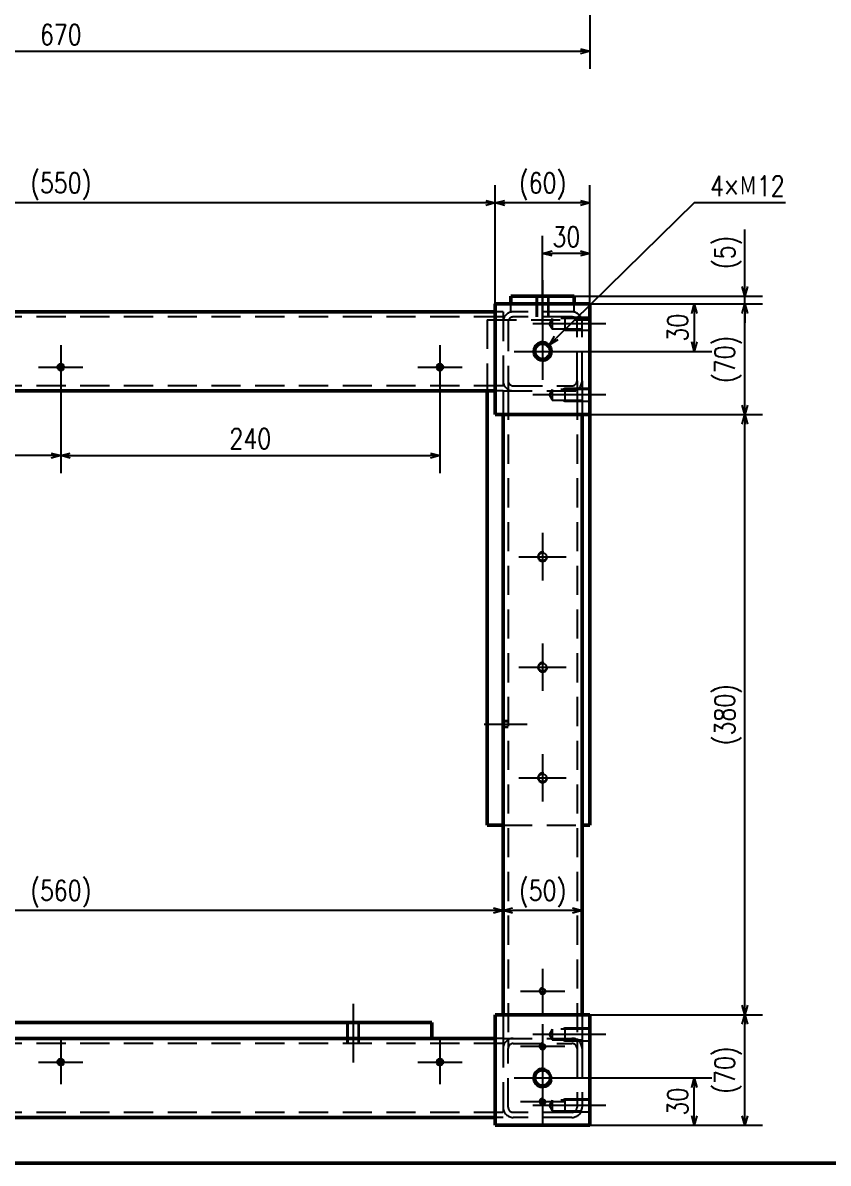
# Model space of a CAD drawing. Header units: millimetres. Extents: x -1556 to 1738, y -901 to 1368.
# Drawn here: x 311 to 821, y -864 to -142 of the extents above; entities that cross this region are included whole.
import ezdxf

# ---------------------------------------------------------------- set-up
doc = ezdxf.new("R2010")
doc.units = ezdxf.units.MM
doc.header["$LTSCALE"] = 1.453415
doc.linetypes.add('CENTER', pattern=[50.8, 31.75, -6.35, 6.35, -6.35])
doc.linetypes.add('DASHED', pattern=[19.05, 12.7, -6.35])
doc.layers.add('※200以降使用不可', color=7, linetype='Continuous')
doc.layers.add('設計用（構成部品類）', color=7, linetype='Continuous')
doc.styles.get("Standard").update_dxf_attribs({"font": 'txt', "bigfont": 'extfont2'})
doc.dimstyles.get("Standard").update_dxf_attribs({"dimtxt": 2.5, "dimasz": 2.5, "dimexe": 1.25, "dimexo": 0.625, "dimtad": 1, "dimzin": 0, "dimdsep": 46, "dimtxsty": 'Standard', "dimcen": 2.5, "dimadec": 0, "dimazin": 0, "dimtfac": 0.75, "dimtmove": 0, "dimatfit": 3, "dimfxl": 1, "dimarcsym": 0})

# ---------------------------------------------------------------- blocks, each defined once
blk = doc.blocks.new('_OPEN30')
at = {"color": 0, "linetype": 'ByBlock', "lineweight": -2}
for p, q in [((-1, 0.267949), (0, 0)), ((0, 0), (-1, -0.267949)), ((0, 0), (-1, 0))]:
    blk.add_line(p, q, dxfattribs=at)
blk = doc.blocks.new('*D230')
at = {"layer": 'Defpoints', "color": 0}
for p in [(0, 0), (670, 0), (670, -160)]:
    blk.add_point(p, dxfattribs=at)
at = {"layer": '設計用（構成部品類）', "color": 0, "linetype": 'Continuous', "lineweight": 25}
for p, q in [((0, 0), (0, -171.2)), ((670, 0), (670, -171.2)), ((6, -160), (664, -160))]:
    blk.add_line(p, q, dxfattribs=at)
at = {"layer": '設計用（構成部品類）', "color": 0, "lineweight": 25, "xscale": 6, "yscale": 6, "zscale": 6, "rotation": 180}
blk.add_blockref('_OPEN30', (0, -160), dxfattribs=at)
at = {"layer": '設計用（構成部品類）', "color": 0, "lineweight": 25, "xscale": 6, "yscale": 6, "zscale": 6}
blk.add_blockref('_OPEN30', (670, -160), dxfattribs=at)
at = {"layer": '設計用（構成部品類）', "color": 0, "lineweight": 50, "insert": (335, -149.47), "char_height": 12.8, "attachment_point": 5}
blk.add_mtext('\\W0.800000;670', dxfattribs=at)
blk = doc.blocks.new('*D333')
at = {"layer": 'Defpoints', "color": 0}
for p in [(610, -256), (610, -320), (670, -320)]:
    blk.add_point(p, dxfattribs=at)
at = {"layer": '設計用（構成部品類）', "color": 0, "linetype": 'Continuous', "lineweight": 25}
for p, q in [((610, -320), (610, -244.8)), ((670, -320), (670, -244.8)), ((664, -256), (616, -256))]:
    blk.add_line(p, q, dxfattribs=at)
at = {"layer": '設計用（構成部品類）', "color": 0, "lineweight": 25, "xscale": 6, "yscale": 6, "zscale": 6, "rotation": 180}
blk.add_blockref('_OPEN30', (610, -256), dxfattribs=at)
at = {"layer": '設計用（構成部品類）', "color": 0, "lineweight": 25, "xscale": 6, "yscale": 6, "zscale": 6}
blk.add_blockref('_OPEN30', (670, -256), dxfattribs=at)
at = {"layer": '設計用（構成部品類）', "color": 0, "lineweight": 50, "insert": (640, -245.47), "char_height": 12.8, "attachment_point": 5}
blk.add_mtext('\\W0.800000;(60)', dxfattribs=at)
blk = doc.blocks.new('*D334')
at = {"layer": 'Defpoints', "color": 0}
for p in [(60, -256), (60, -320), (610, -320)]:
    blk.add_point(p, dxfattribs=at)
at = {"layer": '設計用（構成部品類）', "color": 0, "linetype": 'Continuous', "lineweight": 25}
for p, q in [((60, -320), (60, -244.8)), ((610, -320), (610, -244.8)), ((604, -256), (66, -256))]:
    blk.add_line(p, q, dxfattribs=at)
at = {"layer": '設計用（構成部品類）', "color": 0, "lineweight": 25, "xscale": 6, "yscale": 6, "zscale": 6}
for p, rotation in [((60, -256), 180), ((610, -256), 360)]:
    blk.add_blockref('_OPEN30', p, dxfattribs=dict(at, rotation=rotation))
at = {"layer": '設計用（構成部品類）', "color": 0, "lineweight": 50, "insert": (335, -245.47), "char_height": 12.8, "attachment_point": 5}
blk.add_mtext('\\W0.800000;(550)', dxfattribs=at)
blk = doc.blocks.new('*D337')
at = {"layer": 'Defpoints', "color": 0}
for p in [(640, -288), (670, -320), (640, -332)]:
    blk.add_point(p, dxfattribs=at)
at = {"layer": '設計用（構成部品類）', "color": 0, "linetype": 'Continuous', "lineweight": 25}
for p, q in [((640, -332), (640, -276.8)), ((670, -320), (670, -276.8)), ((664, -288), (646, -288))]:
    blk.add_line(p, q, dxfattribs=at)
at = {"layer": '設計用（構成部品類）', "color": 0, "lineweight": 25, "xscale": 6, "yscale": 6, "zscale": 6, "rotation": 180}
blk.add_blockref('_OPEN30', (640, -288), dxfattribs=at)
at = {"layer": '設計用（構成部品類）', "color": 0, "lineweight": 25, "xscale": 6, "yscale": 6, "zscale": 6}
blk.add_blockref('_OPEN30', (670, -288), dxfattribs=at)
at = {"layer": '設計用（構成部品類）', "color": 0, "lineweight": 50, "insert": (655, -277.47), "char_height": 12.8, "attachment_point": 5}
blk.add_mtext('\\W0.800000;30', dxfattribs=at)
blk = doc.blocks.new('*D338')
at = {"layer": 'Defpoints', "color": 0}
for p in [(670, -320), (768, -320), (670, -390)]:
    blk.add_point(p, dxfattribs=at)
at = {"layer": '設計用（構成部品類）', "color": 0, "linetype": 'Continuous', "lineweight": 25}
for p, q in [((670, -320), (779.2, -320)), ((768, -384), (768, -326)), ((670, -390), (779.2, -390))]:
    blk.add_line(p, q, dxfattribs=at)
at = {"layer": '設計用（構成部品類）', "color": 0, "lineweight": 25, "xscale": 6, "yscale": 6, "zscale": 6}
for p, rotation in [((768, -320), 90), ((768, -390), 270)]:
    blk.add_blockref('_OPEN30', p, dxfattribs=dict(at, rotation=rotation))
at = {"layer": '設計用（構成部品類）', "color": 0, "lineweight": 50, "insert": (757.47, -355), "char_height": 12.8, "attachment_point": 5, "rotation": 90}
blk.add_mtext('\\W0.800000;(70)', dxfattribs=at)
blk = doc.blocks.new('*D339')
at = {"layer": 'Defpoints', "color": 0}
for p in [(670, -390), (768, -390), (670, -770)]:
    blk.add_point(p, dxfattribs=at)
at = {"layer": '設計用（構成部品類）', "color": 0, "linetype": 'Continuous', "lineweight": 25}
for p, q in [((670, -390), (779.2, -390)), ((768, -764), (768, -396)), ((670, -770), (779.2, -770))]:
    blk.add_line(p, q, dxfattribs=at)
at = {"layer": '設計用（構成部品類）', "color": 0, "lineweight": 25, "xscale": 6, "yscale": 6, "zscale": 6}
for p, rotation in [((768, -390), 90), ((768, -770), 270)]:
    blk.add_blockref('_OPEN30', p, dxfattribs=dict(at, rotation=rotation))
at = {"layer": '設計用（構成部品類）', "color": 0, "lineweight": 50, "insert": (757.47, -580), "char_height": 12.8, "attachment_point": 5, "rotation": 90}
blk.add_mtext('\\W0.800000;(380)', dxfattribs=at)
blk = doc.blocks.new('*D340')
at = {"layer": 'Defpoints', "color": 0}
for p in [(670, -770), (768, -770), (670, -840)]:
    blk.add_point(p, dxfattribs=at)
at = {"layer": '設計用（構成部品類）', "color": 0, "linetype": 'Continuous', "lineweight": 25}
for p, q in [((670, -770), (779.2, -770)), ((768, -834), (768, -776)), ((670, -840), (779.2, -840))]:
    blk.add_line(p, q, dxfattribs=at)
at = {"layer": '設計用（構成部品類）', "color": 0, "lineweight": 25, "xscale": 6, "yscale": 6, "zscale": 6}
for p, rotation in [((768, -770), 90), ((768, -840), 270)]:
    blk.add_blockref('_OPEN30', p, dxfattribs=dict(at, rotation=rotation))
at = {"layer": '設計用（構成部品類）', "color": 0, "lineweight": 50, "insert": (757.47, -805), "char_height": 12.8, "attachment_point": 5, "rotation": 90}
blk.add_mtext('\\W0.800000;(70)', dxfattribs=at)
blk = doc.blocks.new('*D341')
at = {"layer": 'Defpoints', "color": 0}
for p in [(660, -315), (768, -315), (670, -320)]:
    blk.add_point(p, dxfattribs=at)
at = {"layer": '設計用（構成部品類）', "color": 0, "linetype": 'Continuous', "lineweight": 25}
for p, q in [((768, -315), (768, -272.89)), ((768, -309), (768, -303)), ((660, -315), (779.2, -315)), ((768, -320), (768, -315)), ((670, -320), (779.2, -320)), ((768, -326), (768, -332))]:
    blk.add_line(p, q, dxfattribs=at)
at = {"layer": '設計用（構成部品類）', "color": 0, "lineweight": 25, "xscale": 6, "yscale": 6, "zscale": 6}
for p, rotation in [((768, -315), 270), ((768, -320), 90)]:
    blk.add_blockref('_OPEN30', p, dxfattribs=dict(at, rotation=rotation))
at = {"layer": '設計用（構成部品類）', "color": 0, "lineweight": 50, "insert": (757.47, -287.24), "char_height": 12.8, "attachment_point": 5, "rotation": 90}
blk.add_mtext('\\W0.800000;(5)', dxfattribs=at)
blk = doc.blocks.new('*D342')
at = {"layer": 'Defpoints', "color": 0}
for p in [(670, -320), (658, -350), (736, -350)]:
    blk.add_point(p, dxfattribs=at)
at = {"layer": '設計用（構成部品類）', "color": 0, "linetype": 'Continuous', "lineweight": 25}
for p, q in [((670, -320), (747.2, -320)), ((736, -326), (736, -344)), ((658, -350), (747.2, -350))]:
    blk.add_line(p, q, dxfattribs=at)
at = {"layer": '設計用（構成部品類）', "color": 0, "lineweight": 25, "xscale": 6, "yscale": 6, "zscale": 6}
for p, rotation in [((736, -320), 90), ((736, -350), 270)]:
    blk.add_blockref('_OPEN30', p, dxfattribs=dict(at, rotation=rotation))
at = {"layer": '設計用（構成部品類）', "color": 0, "lineweight": 50, "insert": (725.47, -335), "char_height": 12.8, "attachment_point": 5, "rotation": 90}
blk.add_mtext('\\W0.800000;30', dxfattribs=at)
blk = doc.blocks.new('*D343')
at = {"layer": 'Defpoints', "color": 0}
for p in [(658, -810), (736, -810), (670, -840)]:
    blk.add_point(p, dxfattribs=at)
at = {"layer": '設計用（構成部品類）', "color": 0, "linetype": 'Continuous', "lineweight": 25}
for p, q in [((658, -810), (747.2, -810)), ((736, -834), (736, -816)), ((670, -840), (747.2, -840))]:
    blk.add_line(p, q, dxfattribs=at)
at = {"layer": '設計用（構成部品類）', "color": 0, "lineweight": 25, "xscale": 6, "yscale": 6, "zscale": 6}
for p, rotation in [((736, -810), 90), ((736, -840), 270)]:
    blk.add_blockref('_OPEN30', p, dxfattribs=dict(at, rotation=rotation))
at = {"layer": '設計用（構成部品類）', "color": 0, "lineweight": 50, "insert": (725.47, -825), "char_height": 12.8, "attachment_point": 5, "rotation": 90}
blk.add_mtext('\\W0.800000;30', dxfattribs=at)
blk = doc.blocks.new('*D344')
at = {"layer": 'Defpoints', "color": 0}
for p in [(644.29, -345.8), (635.71, -354.2)]:
    blk.add_point(p, dxfattribs=at)
at = {"layer": '設計用（構成部品類）', "color": 0, "linetype": 'Continuous', "lineweight": 25}
for p, q in [((736, -256), (648.57, -341.6)), ((793.79, -256), (736, -256))]:
    blk.add_line(p, q, dxfattribs=at)
blk.add_arc((640, -350), 6, 266.47585, 75, dxfattribs=at)
at = {"layer": '設計用（構成部品類）', "color": 0, "lineweight": 25, "xscale": 6, "yscale": 6, "zscale": 6, "rotation": 224.3969085150378}
blk.add_blockref('_OPEN30', (644.29, -345.8), dxfattribs=at)
at = {"layer": '設計用（構成部品類）', "color": 0, "lineweight": 50, "insert": (769.6, -245.32), "char_height": 12.8, "attachment_point": 5}
blk.add_mtext('\\W0.800000;4×Ｍ12', dxfattribs=at)
blk = doc.blocks.new('_NONE')
blk = doc.blocks.new('*D345')
at = {"layer": 'Defpoints', "color": 0}
for p in [(335, -374), (575, -374), (575, -416)]:
    blk.add_point(p, dxfattribs=at)
at = {"layer": '設計用（構成部品類）', "color": 0, "linetype": 'Continuous', "lineweight": 25}
for p, q in [((335, -374), (335, -427.2)), ((575, -374), (575, -427.2)), ((341, -416), (569, -416))]:
    blk.add_line(p, q, dxfattribs=at)
at = {"layer": '設計用（構成部品類）', "color": 0, "lineweight": 25, "xscale": 6, "yscale": 6, "zscale": 6, "rotation": 180}
blk.add_blockref('_OPEN30', (335, -416), dxfattribs=at)
at = {"layer": '設計用（構成部品類）', "color": 0, "lineweight": 25, "xscale": 6, "yscale": 6, "zscale": 6}
blk.add_blockref('_OPEN30', (575, -416), dxfattribs=at)
at = {"layer": '設計用（構成部品類）', "color": 0, "lineweight": 50, "insert": (455, -405.32), "char_height": 12.8, "attachment_point": 5}
blk.add_mtext('\\W0.800000;240', dxfattribs=at)
blk = doc.blocks.new('*D346')
at = {"layer": 'Defpoints', "color": 0}
for p in [(95, -374), (335, -374), (95, -416)]:
    blk.add_point(p, dxfattribs=at)
at = {"layer": '設計用（構成部品類）', "color": 0, "linetype": 'Continuous', "lineweight": 25}
for p, q in [((95, -374), (95, -427.2)), ((335, -374), (335, -427.2)), ((329, -416), (101, -416))]:
    blk.add_line(p, q, dxfattribs=at)
at = {"layer": '設計用（構成部品類）', "color": 0, "lineweight": 25, "xscale": 6, "yscale": 6, "zscale": 6, "rotation": 180}
blk.add_blockref('_OPEN30', (95, -416), dxfattribs=at)
at = {"layer": '設計用（構成部品類）', "color": 0, "lineweight": 25, "xscale": 6, "yscale": 6, "zscale": 6}
blk.add_blockref('_OPEN30', (335, -416), dxfattribs=at)
at = {"layer": '設計用（構成部品類）', "color": 0, "lineweight": 50, "insert": (215, -405.32), "char_height": 12.8, "attachment_point": 5}
blk.add_mtext('\\W0.800000;240', dxfattribs=at)
blk = doc.blocks.new('*D348')
at = {"layer": 'Defpoints', "color": 0}
for p in [(615, -704), (615, -770), (665, -770)]:
    blk.add_point(p, dxfattribs=at)
at = {"layer": '設計用（構成部品類）', "color": 0, "linetype": 'Continuous', "lineweight": 25}
blk.add_line((659, -704), (621, -704), dxfattribs=at)
at = {"layer": '設計用（構成部品類）', "color": 0, "lineweight": 25, "xscale": 6, "yscale": 6, "zscale": 6, "rotation": 180}
blk.add_blockref('_OPEN30', (615, -704), dxfattribs=at)
at = {"layer": '設計用（構成部品類）', "color": 0, "lineweight": 25, "xscale": 6, "yscale": 6, "zscale": 6}
blk.add_blockref('_OPEN30', (665, -704), dxfattribs=at)
at = {"layer": '設計用（構成部品類）', "color": 0, "lineweight": 50, "insert": (640, -693.47), "char_height": 12.8, "attachment_point": 5}
blk.add_mtext('\\W0.800000;(50)', dxfattribs=at)
blk = doc.blocks.new('*D349')
at = {"layer": 'Defpoints', "color": 0}
for p in [(55, -704), (55, -770), (615, -770)]:
    blk.add_point(p, dxfattribs=at)
at = {"layer": '設計用（構成部品類）', "color": 0, "linetype": 'Continuous', "lineweight": 25}
blk.add_line((609, -704), (61, -704), dxfattribs=at)
at = {"layer": '設計用（構成部品類）', "color": 0, "lineweight": 25, "xscale": 6, "yscale": 6, "zscale": 6}
for p, rotation in [((55, -704), 180), ((615, -704), 360)]:
    blk.add_blockref('_OPEN30', p, dxfattribs=dict(at, rotation=rotation))
at = {"layer": '設計用（構成部品類）', "color": 0, "lineweight": 50, "insert": (335, -693.47), "char_height": 12.8, "attachment_point": 5}
blk.add_mtext('\\W0.800000;(560)', dxfattribs=at)
blk = doc.blocks.new('JZB_0148')
at = {"layer": '設計用（構成部品類）', "color": 8, "linetype": 'CENTER', "lineweight": 25}
blk.add_line((4, 27.2), (4, 0), dxfattribs=at)
at = {"layer": '設計用（構成部品類）', "color": 104, "linetype": 'DASHED', "lineweight": 25}
for p, q in [((0, 15.2), (0, 12)), ((0.67, 15.2), (0.67, 12)), ((7.32, 15.2), (7.32, 12)), ((8, 12), (8, 15.2))]:
    blk.add_line(p, q, dxfattribs=at)
blk = doc.blocks.new('JZB_0150')
at = {"layer": '設計用（構成部品類）', "color": 8, "linetype": 'CENTER', "lineweight": 25}
blk.add_line((4, 27.2), (4, 0), dxfattribs=at)
at = {"layer": '設計用（構成部品類）', "color": 104, "linetype": 'DASHED', "lineweight": 25}
for p, q in [((0, 15.2), (0, 12)), ((0.67, 15.2), (0.67, 12)), ((7.32, 15.2), (7.32, 12)), ((8, 12), (8, 15.2))]:
    blk.add_line(p, q, dxfattribs=at)
blk = doc.blocks.new('JZB_0158')
at = {"layer": '設計用（構成部品類）', "color": 8, "linetype": 'CENTER', "lineweight": 25}
for p, q in [((14, 28), (14, 0)), ((0, 14), (28, 14))]:
    blk.add_line(p, q, dxfattribs=at)
at = {"layer": '設計用（構成部品類）', "color": 104, "linetype": 'Continuous', "lineweight": 50}
blk.add_circle((14, 14), 1.62, dxfattribs=at)
at = {"layer": '設計用（構成部品類）', "color": 104, "linetype": 'Continuous', "lineweight": 25}
blk.add_arc((14, 14), 2, 75, 345, dxfattribs=at)
blk = doc.blocks.new('JZB_0160')
at = {"layer": '設計用（構成部品類）', "color": 8, "linetype": 'CENTER', "lineweight": 25}
for p, q in [((14, 28), (14, 0)), ((0, 14), (28, 14))]:
    blk.add_line(p, q, dxfattribs=at)
at = {"layer": '設計用（構成部品類）', "color": 104, "linetype": 'Continuous', "lineweight": 50}
blk.add_circle((14, 14), 1.62, dxfattribs=at)
at = {"layer": '設計用（構成部品類）', "color": 104, "linetype": 'Continuous', "lineweight": 25}
blk.add_arc((14, 14), 2, 75, 345, dxfattribs=at)
blk = doc.blocks.new('JZB_0161')
at = {"layer": '設計用（構成部品類）', "color": 8, "linetype": 'CENTER', "lineweight": 25}
for p, q in [((14, 28), (14, 0)), ((0, 14), (28, 14))]:
    blk.add_line(p, q, dxfattribs=at)
at = {"layer": '設計用（構成部品類）', "color": 104, "linetype": 'DASHED', "lineweight": 25}
blk.add_circle((14, 14), 1.62, dxfattribs=at)
blk.add_arc((14, 14), 2, 75, 345, dxfattribs=at)
blk = doc.blocks.new('JZB_0162')
at = {"layer": '設計用（構成部品類）', "color": 8, "linetype": 'CENTER', "lineweight": 25}
for p, q in [((14, 28), (14, 0)), ((0, 14), (28, 14))]:
    blk.add_line(p, q, dxfattribs=at)
at = {"layer": '設計用（構成部品類）', "color": 104, "linetype": 'DASHED', "lineweight": 25}
blk.add_circle((14, 14), 1.62, dxfattribs=at)
blk.add_arc((14, 14), 2, 75, 345, dxfattribs=at)
blk = doc.blocks.new('JZB_0163')
at = {"layer": '設計用（構成部品類）', "color": 8, "linetype": 'CENTER', "lineweight": 25}
for p, q in [((14, 28), (14, 0)), ((0, 14), (28, 14))]:
    blk.add_line(p, q, dxfattribs=at)
at = {"layer": '設計用（構成部品類）', "color": 104, "linetype": 'DASHED', "lineweight": 25}
blk.add_circle((14, 14), 1.62, dxfattribs=at)
blk.add_arc((14, 14), 2, 75, 345, dxfattribs=at)
blk = doc.blocks.new('JZB_0167')
at = {"layer": '設計用（構成部品類）', "color": 8, "linetype": 'CENTER', "lineweight": 25}
blk.add_line((0, 2), (27.2, 2), dxfattribs=at)
at = {"layer": '設計用（構成部品類）', "color": 104, "linetype": 'DASHED', "lineweight": 25}
for p, q in [((15.2, 4), (12, 4)), ((12, 3.62), (15.2, 3.62)), ((12, 0.38), (15.2, 0.38)), ((12, 0), (15.2, 0))]:
    blk.add_line(p, q, dxfattribs=at)
blk = doc.blocks.new('JZB_0170')
at = {"layer": '設計用（構成部品類）', "color": 8, "linetype": 'CENTER', "lineweight": 25}
for p, q in [((15, 30), (15, 0)), ((0, 15), (30, 15))]:
    blk.add_line(p, q, dxfattribs=at)
at = {"layer": '設計用（構成部品類）', "color": 104, "linetype": 'DASHED', "lineweight": 25}
blk.add_circle((15, 15), 2.46, dxfattribs=at)
blk.add_arc((15, 15), 3, 75, 345, dxfattribs=at)
blk = doc.blocks.new('JZB_0171')
at = {"layer": '設計用（構成部品類）', "color": 8, "linetype": 'CENTER', "lineweight": 25}
for p, q in [((15, 30), (15, 0)), ((0, 15), (30, 15))]:
    blk.add_line(p, q, dxfattribs=at)
at = {"layer": '設計用（構成部品類）', "color": 104, "linetype": 'DASHED', "lineweight": 25}
blk.add_circle((15, 15), 2.46, dxfattribs=at)
blk.add_arc((15, 15), 3, 75, 345, dxfattribs=at)
blk = doc.blocks.new('JZB_0172')
at = {"layer": '設計用（構成部品類）', "color": 8, "linetype": 'CENTER', "lineweight": 25}
for p, q in [((15, 30), (15, 0)), ((0, 15), (30, 15))]:
    blk.add_line(p, q, dxfattribs=at)
at = {"layer": '設計用（構成部品類）', "color": 104, "linetype": 'DASHED', "lineweight": 25}
blk.add_circle((15, 15), 2.46, dxfattribs=at)
blk.add_arc((15, 15), 3, 75, 345, dxfattribs=at)
blk = doc.blocks.new('JZB_0173')
at = {"layer": '設計用（構成部品類）', "color": 8, "linetype": 'CENTER', "lineweight": 25}
blk.add_line((4, 34), (4, 0), dxfattribs=at)
at = {"layer": '設計用（構成部品類）', "color": 104, "linetype": 'DASHED', "lineweight": 25}
for p, q in [((0, 22), (0, 12)), ((0.67, 22), (0.67, 12)), ((7.32, 22), (7.32, 12)), ((8, 12), (8, 22))]:
    blk.add_line(p, q, dxfattribs=at)
blk = doc.blocks.new('JZB_0175')
at = {"layer": '設計用（構成部品類）', "color": 8, "linetype": 'CENTER', "lineweight": 25}
for p, q in [((14, 28), (14, 0)), ((0, 14), (28, 14))]:
    blk.add_line(p, q, dxfattribs=at)
at = {"layer": '設計用（構成部品類）', "color": 104, "linetype": 'Continuous', "lineweight": 50}
blk.add_circle((14, 14), 1.62, dxfattribs=at)
at = {"layer": '設計用（構成部品類）', "color": 104, "linetype": 'Continuous', "lineweight": 25}
blk.add_arc((14, 14), 2, 75, 345, dxfattribs=at)
blk = doc.blocks.new('JZB_0176')
at = {"layer": '設計用（構成部品類）', "color": 8, "linetype": 'CENTER', "lineweight": 25}
for p, q in [((14, 28), (14, 0)), ((0, 14), (28, 14))]:
    blk.add_line(p, q, dxfattribs=at)
at = {"layer": '設計用（構成部品類）', "color": 104, "linetype": 'Continuous', "lineweight": 50}
blk.add_circle((14, 14), 1.62, dxfattribs=at)
at = {"layer": '設計用（構成部品類）', "color": 104, "linetype": 'Continuous', "lineweight": 25}
blk.add_arc((14, 14), 2, 75, 345, dxfattribs=at)
blk = doc.blocks.new('JZB_0178')
at = {"layer": '設計用（構成部品類）', "color": 8, "linetype": 'CENTER', "lineweight": 25}
blk.add_line((4, 32), (4, 0), dxfattribs=at)
at = {"layer": '設計用（構成部品類）', "color": 104, "linetype": 'DASHED', "lineweight": 25}
for p, q in [((0, 22), (0, 12)), ((0.67, 22), (0.67, 12)), ((7.32, 22), (7.32, 12)), ((8, 12), (8, 22))]:
    blk.add_line(p, q, dxfattribs=at)
blk = doc.blocks.new('JZB_0179')
at = {"layer": '設計用（構成部品類）', "color": 104, "linetype": 'DASHED', "lineweight": 25}
for p, q in [((13.92, 7.33), (12, 4)), ((37.92, 7.33), (13.92, 7.33)), ((13.92, 7.33), (13.92, 0.68)), ((21.92, 8), (20.75, 7.33)), ((21.92, 8), (21.92, 0)), ((37.92, 8), (21.92, 8)), ((12, 4), (13.92, 0.68)), ((13.92, 0.68), (37.92, 0.68)), ((20.75, 0.68), (21.92, 0)), ((21.92, 0), (37.92, 0))]:
    blk.add_line(p, q, dxfattribs=at)
at = {"layer": '設計用（構成部品類）', "color": 8, "linetype": 'CENTER', "lineweight": 25}
blk.add_line((47.92, 4), (0, 4), dxfattribs=at)
blk = doc.blocks.new('JZB_0180')
at = {"layer": '設計用（構成部品類）', "color": 104, "linetype": 'DASHED', "lineweight": 25}
for p, q in [((13.92, 7.33), (12, 4)), ((37.92, 7.33), (13.92, 7.33)), ((13.92, 7.33), (13.92, 0.68)), ((21.92, 8), (20.75, 7.33)), ((21.92, 8), (21.92, 0)), ((37.92, 8), (21.92, 8)), ((12, 4), (13.92, 0.68)), ((13.92, 0.68), (37.92, 0.68)), ((20.75, 0.68), (21.92, 0)), ((21.92, 0), (37.92, 0))]:
    blk.add_line(p, q, dxfattribs=at)
at = {"layer": '設計用（構成部品類）', "color": 8, "linetype": 'CENTER', "lineweight": 25}
blk.add_line((47.92, 4), (0, 4), dxfattribs=at)
blk = doc.blocks.new('JZB_0181')
at = {"layer": '設計用（構成部品類）', "color": 8, "linetype": 'CENTER', "lineweight": 25}
for p, q in [((18, 36), (18, 0)), ((0, 18), (36, 18))]:
    blk.add_line(p, q, dxfattribs=at)
at = {"layer": '設計用（構成部品類）', "color": 104, "linetype": 'Continuous', "lineweight": 50}
blk.add_circle((18, 18), 5.05, dxfattribs=at)
at = {"layer": '設計用（構成部品類）', "color": 104, "linetype": 'Continuous', "lineweight": 25}
blk.add_arc((18, 18), 6, 75, 345, dxfattribs=at)
blk = doc.blocks.new('JZB_0182')
at = {"layer": '設計用（構成部品類）', "color": 104, "linetype": 'DASHED', "lineweight": 25}
for p, q in [((13.92, 7.33), (12, 4)), ((37.92, 7.33), (13.92, 7.33)), ((13.92, 7.33), (13.92, 0.68)), ((21.92, 8), (20.75, 7.33)), ((21.92, 8), (21.92, 0)), ((37.92, 8), (21.92, 8)), ((12, 4), (13.92, 0.68)), ((13.92, 0.68), (37.92, 0.68)), ((20.75, 0.68), (21.92, 0)), ((21.92, 0), (37.92, 0))]:
    blk.add_line(p, q, dxfattribs=at)
at = {"layer": '設計用（構成部品類）', "color": 8, "linetype": 'CENTER', "lineweight": 25}
blk.add_line((47.92, 4), (0, 4), dxfattribs=at)
blk = doc.blocks.new('JZB_0183')
at = {"layer": '設計用（構成部品類）', "color": 104, "linetype": 'DASHED', "lineweight": 25}
for p, q in [((13.92, 7.33), (12, 4)), ((37.92, 7.33), (13.92, 7.33)), ((13.92, 7.33), (13.92, 0.68)), ((21.92, 8), (20.75, 7.33)), ((21.92, 8), (21.92, 0)), ((37.92, 8), (21.92, 8)), ((12, 4), (13.92, 0.68)), ((13.92, 0.68), (37.92, 0.68)), ((20.75, 0.68), (21.92, 0)), ((21.92, 0), (37.92, 0))]:
    blk.add_line(p, q, dxfattribs=at)
at = {"layer": '設計用（構成部品類）', "color": 8, "linetype": 'CENTER', "lineweight": 25}
blk.add_line((47.92, 4), (0, 4), dxfattribs=at)
blk = doc.blocks.new('JZB_0184')
at = {"layer": '設計用（構成部品類）', "color": 8, "linetype": 'CENTER', "lineweight": 25}
for p, q in [((18, 36), (18, 0)), ((0, 18), (36, 18))]:
    blk.add_line(p, q, dxfattribs=at)
at = {"layer": '設計用（構成部品類）', "color": 104, "linetype": 'Continuous', "lineweight": 50}
blk.add_circle((18, 18), 5.05, dxfattribs=at)
at = {"layer": '設計用（構成部品類）', "color": 104, "linetype": 'Continuous', "lineweight": 25}
blk.add_arc((18, 18), 6, 75, 345, dxfattribs=at)
blk = doc.blocks.new('JZB_0001')
at = {"layer": '※200以降使用不可', "color": 30, "linetype": 'Continuous', "lineweight": 50}
blk.add_line((25, 9.29), (821, 9.29), dxfattribs=at)

msp = doc.modelspace()

# ---------------------------------------------------------------- linework, layer by layer
at = {"layer": '設計用（構成部品類）', "color": 104, "linetype": 'Continuous', "lineweight": 50}
for p, q in [((660, -315), (620, -315)), ((620, -320), (620, -315)), ((660, -320), (660, -315)), ((610, -320), (610, -390)), ((670, -320), (610, -320)), ((670, -390), (670, -320)), ((610, -325), (60, -325)), ((610, -375), (60, -375)), ((605, -375), (605, -650)), ((610, -390), (670, -390)), ((615, -390), (615, -770)), ((665, -390), (665, -770)), ((670, -390), (670, -650)), ((605, -650), (615, -650)), ((665, -650), (670, -650)), ((610, -770), (610, -840)), ((670, -770), (610, -770)), ((670, -840), (670, -770)), ((100, -775), (570, -775)), ((570, -775), (570, -785)), ((610, -785), (60, -785)), ((610, -835), (60, -835)), ((610, -840), (670, -840))]:
    msp.add_line(p, q, dxfattribs=at)
at = {"layer": '設計用（構成部品類）', "color": 104, "linetype": 'DASHED', "lineweight": 25}
for p, q in [((620, -325), (620, -320)), ((660, -325), (660, -320)), ((615, -328.2), (55, -328.2)), ((605, -330), (670, -330)), ((605, -330), (605, -375)), ((615, -325), (610, -325)), ((615, -325), (615, -375)), ((618.2, -331.4), (618.2, -368.6)), ((621.4, -325), (620, -325)), ((658.6, -325), (621.4, -325)), ((658.6, -328.2), (621.4, -328.2)), ((660, -325), (658.6, -325)), ((661.8, -368.6), (661.8, -331.4)), ((665, -368.6), (665, -331.4)), ((615, -371.8), (55, -371.8)), ((615, -375), (610, -375)), ((615, -375), (615, -390)), ((615, -375), (665, -375)), ((618.2, -368.6), (618.2, -375)), ((618.2, -375), (618.2, -785)), ((621.4, -371.8), (658.6, -371.8)), ((661.8, -368.6), (661.8, -375)), ((661.8, -375), (661.8, -785)), ((665, -368.6), (665, -375)), ((665, -375), (665, -390)), ((615, -650), (665, -650)), ((615, -770), (615, -785)), ((665, -770), (665, -785)), ((615, -785), (610, -785)), ((615, -785), (615, -835)), ((615, -785), (665, -785)), ((618.2, -785), (618.2, -791.4)), ((661.8, -785), (661.8, -791.4)), ((665, -785), (665, -791.4)), ((615, -788.2), (55, -788.2)), ((618.2, -828.6), (618.2, -791.4)), ((621.4, -788.2), (658.6, -788.2)), ((661.8, -791.4), (661.8, -828.6)), ((665, -791.4), (665, -828.6)), ((615, -831.8), (55, -831.8)), ((615, -835), (610, -835)), ((658.6, -831.8), (621.4, -831.8)), ((658.6, -835), (621.4, -835))]:
    msp.add_line(p, q, dxfattribs=at)
for centre, radius, start, end in [((621.4, -331.4), 6.4, 90, 180), ((621.4, -331.4), 3.2, 90, 180), ((658.6, -331.4), 6.4, 0, 90), ((658.6, -331.4), 3.2, 0, 90), ((621.4, -368.6), 6.4, 180, 270), ((621.4, -368.6), 3.2, 180, 270), ((658.6, -368.6), 6.4, 270, 0), ((658.6, -368.6), 3.2, 270, 0), ((621.4, -791.4), 6.4, 90, 180), ((658.6, -791.4), 6.4, 0, 90), ((621.4, -791.4), 3.2, 90, 180), ((658.6, -791.4), 3.2, 0, 90), ((621.4, -828.6), 6.4, 180, 270), ((621.4, -828.6), 3.2, 180, 270), ((658.6, -828.6), 6.4, 270, 0), ((658.6, -828.6), 3.2, 270, 0)]:
    msp.add_arc(centre, radius, start, end, dxfattribs=at)

# ---------------------------------------------------------------- block references
at = {"layer": '※200以降使用不可', "xscale": 4, "yscale": 4, "zscale": 4}
msp.add_blockref('JZB_0001', (-1556, -901.1524), dxfattribs=at)
at = {"layer": '設計用（構成部品類）'}
for name, p in [('JZB_0178', (636, -337)), ('JZB_0148', (636, -340.2)), ('JZB_0181', (622, -368)), ('JZB_0180', (632.0803, -336.5)), ('JZB_0176', (321, -374)), ('JZB_0175', (561, -374)), ('JZB_0179', (632.0803, -381.5)), ('JZB_0170', (625, -495)), ('JZB_0171', (625, -565)), ('JZB_0167', (603, -588)), ('JZB_0172', (625, -635)), ('JZB_0163', (626, -769)), ('JZB_0173', (516, -797)), ('JZB_0150', (516, -800.2)), ('JZB_0162', (626, -804)), ('JZB_0182', (632.0803, -786.5)), ('JZB_0160', (321, -814)), ('JZB_0158', (561, -814)), ('JZB_0184', (622, -828)), ('JZB_0161', (626, -839)), ('JZB_0183', (632.0803, -831.5))]:
    msp.add_blockref(name, p, dxfattribs=at)

# ---------------------------------------------------------------- dimensions: what is measured, and where the dimension line sits
at = {"layer": '設計用（構成部品類）', "color": 7, "linetype": 'Continuous', "lineweight": 50}
for base, p1, p2, picture, middle in [((670, -160), (0, 0), (670, 0), '*D230', (335, -160)), ((575, -416), (335, -374), (575, -374), '*D345', (455, -416))]:
    dim = msp.add_linear_dim(base=base, p1=p1, p2=p2, text='\\W0.800000;<>', dimstyle='Standard', override={"dimtxt": 12.8, "dimasz": 6, "dimexe": 11.2, "dimexo": 0, "dimgap": 4, "dimdec": 3, "dimzin": 8, "dimblk": 'OPEN30', "dimclrd": 0, "dimclre": 0, "dimclrt": 0, "dimtp": 0, "dimtm": 0, "dimlwd": 25, "dimlwe": 25}, dxfattribs=at)
    dim.commit()
    dim.dimension.update_dxf_attribs({"geometry": picture, "text_midpoint": middle, "dimtype": 160})
for base, p1, p2, angle, override, picture, middle in [((60, -256), (610, -320), (60, -320), 180, {"dimtxt": 12.8, "dimasz": 6, "dimexe": 11.2, "dimexo": 0, "dimgap": 4, "dimdec": 3, "dimzin": 8, "dimpost": '(<>)', "dimblk": 'OPEN30', "dimclrd": 0, "dimclre": 0, "dimclrt": 0, "dimtp": 0, "dimtm": 0, "dimlwd": 25, "dimlwe": 25}, '*D334', (335, -256)), ((610, -256), (670, -320), (610, -320), 180, {"dimtxt": 12.8, "dimasz": 6, "dimexe": 11.2, "dimexo": 0, "dimgap": 4, "dimdec": 3, "dimzin": 8, "dimpost": '(<>)', "dimblk": 'OPEN30', "dimclrd": 0, "dimclre": 0, "dimclrt": 0, "dimtp": 0, "dimtm": 0, "dimlwd": 25, "dimlwe": 25}, '*D333', (640, -256)), ((640, -288), (670, -320), (640, -332), 180, {"dimtxt": 12.8, "dimasz": 6, "dimexe": 11.2, "dimexo": 0, "dimgap": 4, "dimdec": 3, "dimzin": 8, "dimblk": 'OPEN30', "dimclrd": 0, "dimclre": 0, "dimclrt": 0, "dimtp": 0, "dimtm": 0, "dimlwd": 25, "dimlwe": 25}, '*D337', (655, -288)), ((768, -315), (670, -320), (660, -315), 90, {"dimtxt": 12.8, "dimasz": 6, "dimexe": 11.2, "dimexo": 0, "dimgap": 4, "dimdec": 3, "dimzin": 8, "dimpost": '(<>)', "dimblk": 'OPEN30', "dimclrd": 0, "dimclre": 0, "dimclrt": 0, "dimtp": 0, "dimtm": 0, "dimlwd": 25, "dimlwe": 25}, '*D341', (768, -287.24)), ((736, -350), (670, -320), (658, -350), 270, {"dimtxt": 12.8, "dimasz": 6, "dimexe": 11.2, "dimexo": 0, "dimgap": 4, "dimdec": 3, "dimzin": 8, "dimblk": 'OPEN30', "dimclrd": 0, "dimclre": 0, "dimclrt": 0, "dimtp": 0, "dimtm": 0, "dimlwd": 25, "dimlwe": 25}, '*D342', (736, -335)), ((768, -320), (670, -390), (670, -320), 90, {"dimtxt": 12.8, "dimasz": 6, "dimexe": 11.2, "dimexo": 0, "dimgap": 4, "dimdec": 3, "dimzin": 8, "dimpost": '(<>)', "dimblk": 'OPEN30', "dimclrd": 0, "dimclre": 0, "dimclrt": 0, "dimtp": 0, "dimtm": 0, "dimlwd": 25, "dimlwe": 25}, '*D338', (768, -355)), ((95, -416), (335, -374), (95, -374), 180, {"dimtxt": 12.8, "dimasz": 6, "dimexe": 11.2, "dimexo": 0, "dimgap": 4, "dimdec": 3, "dimzin": 8, "dimblk": 'OPEN30', "dimclrd": 0, "dimclre": 0, "dimclrt": 0, "dimtp": 0, "dimtm": 0, "dimlwd": 25, "dimlwe": 25}, '*D346', (215, -416)), ((768, -390), (670, -770), (670, -390), 90, {"dimtxt": 12.8, "dimasz": 6, "dimexe": 11.2, "dimexo": 0, "dimgap": 4, "dimdec": 3, "dimzin": 8, "dimpost": '(<>)', "dimblk": 'OPEN30', "dimclrd": 0, "dimclre": 0, "dimclrt": 0, "dimtp": 0, "dimtm": 0, "dimlwd": 25, "dimlwe": 25}, '*D339', (768, -580)), ((55, -704), (615, -770), (55, -770), 180, {"dimtxt": 12.8, "dimasz": 6, "dimexe": 11.2, "dimexo": 0, "dimgap": 4, "dimdec": 3, "dimzin": 8, "dimpost": '(<>)', "dimblk": 'OPEN30', "dimse1": 1, "dimse2": 1, "dimclrd": 0, "dimclre": 0, "dimclrt": 0, "dimtp": 0, "dimtm": 0, "dimlwd": 25, "dimlwe": 25}, '*D349', (335, -704)), ((615, -704), (665, -770), (615, -770), 180, {"dimtxt": 12.8, "dimasz": 6, "dimexe": 11.2, "dimexo": 0, "dimgap": 4, "dimdec": 3, "dimzin": 8, "dimpost": '(<>)', "dimblk": 'OPEN30', "dimse1": 1, "dimse2": 1, "dimclrd": 0, "dimclre": 0, "dimclrt": 0, "dimtp": 0, "dimtm": 0, "dimlwd": 25, "dimlwe": 25}, '*D348', (640, -704)), ((768, -770), (670, -840), (670, -770), 90, {"dimtxt": 12.8, "dimasz": 6, "dimexe": 11.2, "dimexo": 0, "dimgap": 4, "dimdec": 3, "dimzin": 8, "dimpost": '(<>)', "dimblk": 'OPEN30', "dimclrd": 0, "dimclre": 0, "dimclrt": 0, "dimtp": 0, "dimtm": 0, "dimlwd": 25, "dimlwe": 25}, '*D340', (768, -805)), ((736, -810), (670, -840), (658, -810), 90, {"dimtxt": 12.8, "dimasz": 6, "dimexe": 11.2, "dimexo": 0, "dimgap": 4, "dimdec": 3, "dimzin": 8, "dimblk": 'OPEN30', "dimclrd": 0, "dimclre": 0, "dimclrt": 0, "dimtp": 0, "dimtm": 0, "dimlwd": 25, "dimlwe": 25}, '*D343', (736, -825))]:
    dim = msp.add_linear_dim(base=base, p1=p1, p2=p2, angle=angle, text='\\W0.800000;<>', dimstyle='Standard', override=override, dxfattribs=at)
    dim.commit()
    dim.dimension.update_dxf_attribs({"geometry": picture, "text_midpoint": middle, "dimtype": 160})
dim = msp.add_diameter_dim_2p(p1=(635.7129, -354.1977), p2=(644.2871, -345.8023), text='\\W0.800000;<>', dimstyle='Standard', override={"dimtxt": 12.8, "dimasz": 6, "dimexe": 11.2, "dimexo": 0, "dimgap": 4, "dimtad": 3, "dimtih": 1, "dimtoh": 1, "dimdec": 3, "dimzin": 8, "dimpost": '4×Ｍ<>', "dimblk1": 'NONE', "dimblk2": 'OPEN30', "dimsah": 1, "dimcen": 0, "dimse2": 1, "dimclrd": 0, "dimclre": 0, "dimclrt": 0, "dimtp": 0, "dimtm": 0, "dimtofl": 0, "dimlwd": 25, "dimlwe": 25}, dxfattribs=at)
dim.commit()
dim.dimension.update_dxf_attribs({"geometry": '*D344', "text_midpoint": (769.6, -256), "dimtype": 163})

doc.saveas('drawing.dxf')
